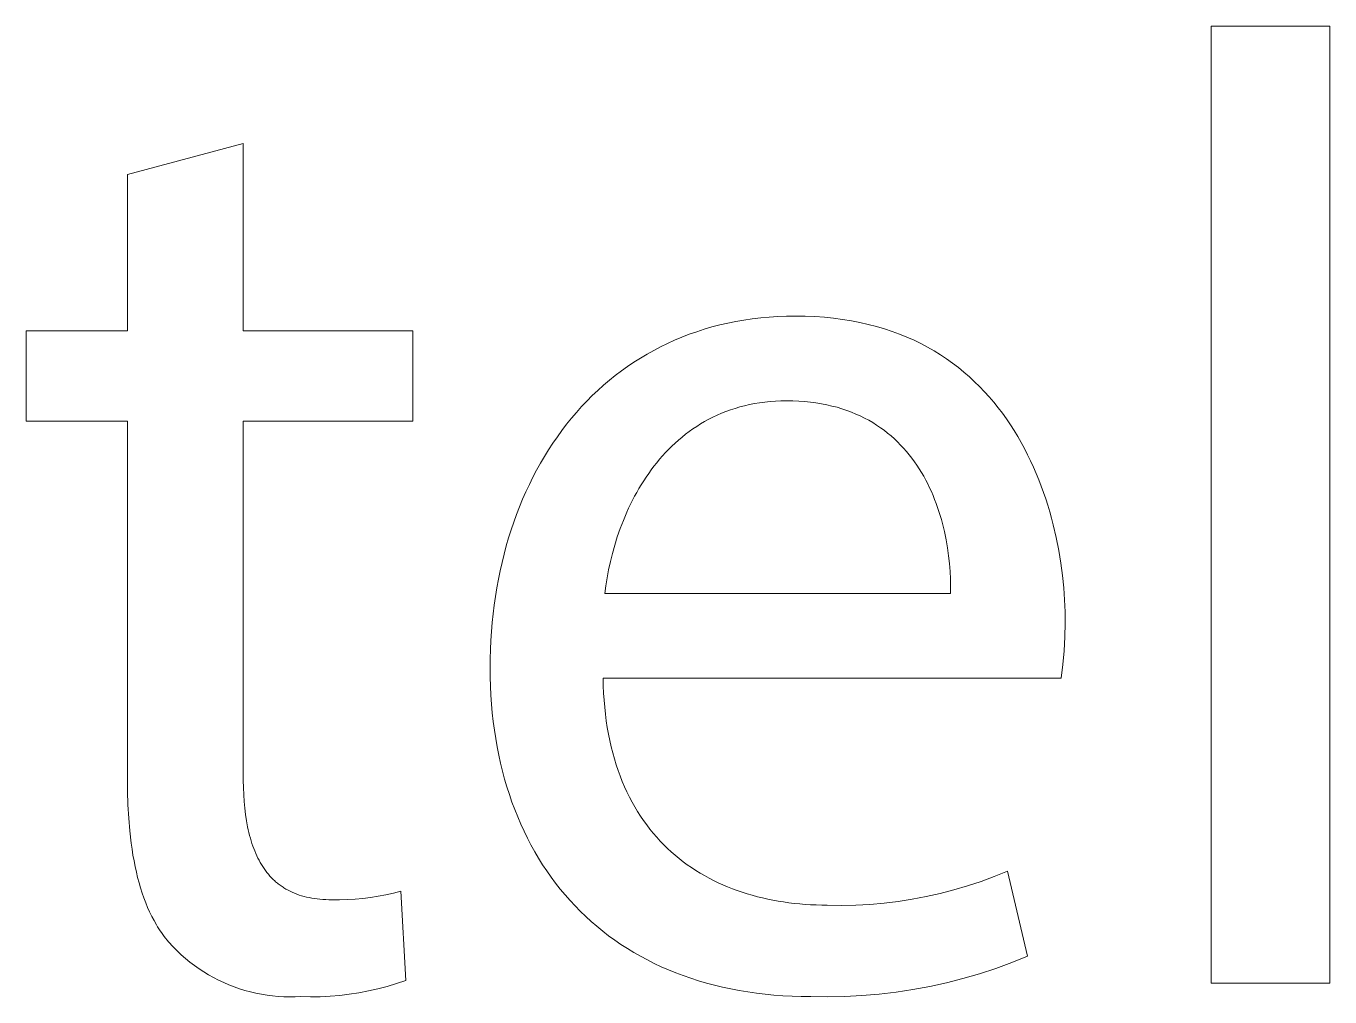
# Model space of a CAD drawing. Header units: millimetres. Extents: x 974 to 5700, y -47 to 3256.
# Drawn here: x 5147.01 to 5192.79, y 32.09 to 66.18 of the extents above; entities that cross this region are included whole.
import ezdxf

# ---------------------------------------------------------------- set-up
doc = ezdxf.new("R2010")
doc.units = ezdxf.units.MM
doc.header["$MEASUREMENT"] = 0
doc.layers.add('Domyślny', color=7, linetype='Continuous', true_color=0x000000)

msp = doc.modelspace()

# ---------------------------------------------------------------- linework, layer by layer
at = {"layer": 'Domyślny', "color": 18, "lineweight": 15, "true_color": 0x000000}
for p, q in [((5188.617, 66.177), (5192.788, 66.177)), ((5188.617, 32.573), (5188.617, 66.177)), ((5192.788, 66.177), (5192.788, 32.573)), ((5150.57, 60.968), (5154.63, 62.054)), ((5154.63, 62.054), (5154.63, 55.474)), ((5150.57, 55.474), (5150.57, 60.968)), ((5171.93, 55.805), (5172.217, 55.855)), ((5172.217, 55.855), (5172.508, 55.898)), ((5172.508, 55.898), (5172.803, 55.933)), ((5172.803, 55.933), (5173.102, 55.96)), ((5173.102, 55.96), (5173.405, 55.98)), ((5173.405, 55.98), (5173.712, 55.992)), ((5173.712, 55.992), (5174.023, 55.995)), ((5174.023, 55.995), (5174.37, 55.991)), ((5174.37, 55.991), (5174.71, 55.976)), ((5174.71, 55.976), (5175.041, 55.953)), ((5175.041, 55.953), (5175.364, 55.921)), ((5175.364, 55.921), (5175.68, 55.879)), ((5175.68, 55.879), (5175.988, 55.829)), ((5147.012, 52.311), (5147.012, 55.474)), ((5147.012, 55.474), (5150.57, 55.474)), ((5154.63, 55.474), (5160.596, 55.474)), ((5160.596, 55.474), (5160.596, 52.311)), ((5170.294, 55.355), (5170.556, 55.447)), ((5170.556, 55.447), (5170.822, 55.533)), ((5170.822, 55.533), (5171.093, 55.612)), ((5171.093, 55.612), (5171.368, 55.683)), ((5171.368, 55.683), (5171.647, 55.748)), ((5171.647, 55.748), (5171.93, 55.805)), ((5175.988, 55.829), (5176.288, 55.771)), ((5176.288, 55.771), (5176.581, 55.705)), ((5176.581, 55.705), (5176.867, 55.63)), ((5176.867, 55.63), (5177.145, 55.548)), ((5177.145, 55.548), (5177.416, 55.458)), ((5177.416, 55.458), (5177.68, 55.361)), ((5169.288, 54.917), (5169.533, 55.037)), ((5169.533, 55.037), (5169.782, 55.149)), ((5169.782, 55.149), (5170.036, 55.255)), ((5170.036, 55.255), (5170.294, 55.355)), ((5177.68, 55.361), (5177.936, 55.256)), ((5177.936, 55.256), (5178.186, 55.145)), ((5178.186, 55.145), (5178.429, 55.027)), ((5178.429, 55.027), (5178.664, 54.902)), ((5168.353, 54.377), (5168.58, 54.522)), ((5168.58, 54.522), (5168.812, 54.66)), ((5168.812, 54.66), (5169.048, 54.792)), ((5169.048, 54.792), (5169.288, 54.917)), ((5178.664, 54.902), (5178.893, 54.771)), ((5178.893, 54.771), (5179.116, 54.633)), ((5179.116, 54.633), (5179.332, 54.49)), ((5179.332, 54.49), (5179.541, 54.341)), ((5167.699, 53.908), (5167.912, 54.07)), ((5167.912, 54.07), (5168.13, 54.227)), ((5168.13, 54.227), (5168.353, 54.377)), ((5179.541, 54.341), (5179.743, 54.187)), ((5179.743, 54.187), (5179.94, 54.027)), ((5179.94, 54.027), (5180.13, 53.862)), ((5167.087, 53.387), (5167.286, 53.566)), ((5167.286, 53.566), (5167.49, 53.74)), ((5167.49, 53.74), (5167.699, 53.908)), ((5180.13, 53.862), (5180.314, 53.692)), ((5180.314, 53.692), (5180.491, 53.518)), ((5166.702, 53.011), (5166.892, 53.202)), ((5166.892, 53.202), (5167.087, 53.387)), ((5180.491, 53.518), (5180.663, 53.338)), ((5180.663, 53.338), (5180.829, 53.155)), ((5180.829, 53.155), (5180.989, 52.968)), ((5166.337, 52.615), (5166.517, 52.816)), ((5166.517, 52.816), (5166.702, 53.011)), ((5171.581, 52.644), (5171.425, 52.582)), ((5171.74, 52.702), (5171.581, 52.644)), ((5171.902, 52.756), (5171.74, 52.702)), ((5172.068, 52.804), (5171.902, 52.756)), ((5172.236, 52.849), (5172.068, 52.804)), ((5172.409, 52.888), (5172.236, 52.849)), ((5172.584, 52.923), (5172.409, 52.888)), ((5172.763, 52.952), (5172.584, 52.923)), ((5172.945, 52.976), (5172.763, 52.952)), ((5173.131, 52.996), (5172.945, 52.976)), ((5173.32, 53.009), (5173.131, 52.996)), ((5173.512, 53.018), (5173.32, 53.009)), ((5173.708, 53.021), (5173.512, 53.018)), ((5173.926, 53.018), (5173.708, 53.021)), ((5174.138, 53.009), (5173.926, 53.018)), ((5174.345, 52.994), (5174.138, 53.009)), ((5174.547, 52.974), (5174.345, 52.994)), ((5174.744, 52.948), (5174.547, 52.974)), ((5174.936, 52.917), (5174.744, 52.948)), ((5175.123, 52.88), (5174.936, 52.917)), ((5175.305, 52.838), (5175.123, 52.88)), ((5175.483, 52.792), (5175.305, 52.838)), ((5175.656, 52.74), (5175.483, 52.792)), ((5175.824, 52.684), (5175.656, 52.74)), ((5175.987, 52.623), (5175.824, 52.684)), ((5180.989, 52.968), (5181.142, 52.776)), ((5181.142, 52.776), (5181.291, 52.581)), ((5150.57, 52.311), (5147.012, 52.311)), ((5150.57, 39.814), (5150.57, 52.311)), ((5160.596, 52.311), (5154.63, 52.311)), ((5154.63, 52.311), (5154.63, 39.955)), ((5165.825, 51.982), (5165.991, 52.198)), ((5165.991, 52.198), (5166.161, 52.409)), ((5166.161, 52.409), (5166.337, 52.615)), ((5170.694, 52.21), (5170.558, 52.124)), ((5170.834, 52.292), (5170.694, 52.21)), ((5170.977, 52.37), (5170.834, 52.292)), ((5171.123, 52.445), (5170.977, 52.37)), ((5171.273, 52.516), (5171.123, 52.445)), ((5171.425, 52.582), (5171.273, 52.516)), ((5176.146, 52.557), (5175.987, 52.623)), ((5176.301, 52.487), (5176.146, 52.557)), ((5176.451, 52.413), (5176.301, 52.487)), ((5176.596, 52.335), (5176.451, 52.413)), ((5176.737, 52.253), (5176.596, 52.335)), ((5176.874, 52.167), (5176.737, 52.253)), ((5181.291, 52.581), (5181.433, 52.382)), ((5181.433, 52.382), (5181.57, 52.181)), ((5165.509, 51.535), (5165.664, 51.761)), ((5165.664, 51.761), (5165.825, 51.982)), ((5170.042, 51.745), (5169.921, 51.643)), ((5170.166, 51.845), (5170.042, 51.745)), ((5170.294, 51.941), (5170.166, 51.845)), ((5170.424, 52.034), (5170.294, 51.941)), ((5170.558, 52.124), (5170.424, 52.034)), ((5177.007, 52.077), (5176.874, 52.167)), ((5177.136, 51.984), (5177.007, 52.077)), ((5177.26, 51.887), (5177.136, 51.984)), ((5177.38, 51.786), (5177.26, 51.887)), ((5177.497, 51.683), (5177.38, 51.786)), ((5181.57, 52.181), (5181.702, 51.976)), ((5181.702, 51.976), (5181.828, 51.768)), ((5181.828, 51.768), (5181.949, 51.557)), ((5165.212, 51.069), (5165.358, 51.304)), ((5165.358, 51.304), (5165.509, 51.535)), ((5169.575, 51.317), (5169.466, 51.203)), ((5169.687, 51.429), (5169.575, 51.317)), ((5169.803, 51.537), (5169.687, 51.429)), ((5169.921, 51.643), (5169.803, 51.537)), ((5177.609, 51.576), (5177.497, 51.683)), ((5177.717, 51.467), (5177.609, 51.576)), ((5177.822, 51.355), (5177.717, 51.467)), ((5177.923, 51.24), (5177.822, 51.355)), ((5181.949, 51.557), (5182.064, 51.344)), ((5182.064, 51.344), (5182.175, 51.129)), ((5164.936, 50.586), (5165.072, 50.83)), ((5165.072, 50.83), (5165.212, 51.069)), ((5169.155, 50.846), (5169.057, 50.723)), ((5169.256, 50.968), (5169.155, 50.846)), ((5169.359, 51.087), (5169.256, 50.968)), ((5169.466, 51.203), (5169.359, 51.087)), ((5178.02, 51.122), (5177.923, 51.24)), ((5178.113, 51.002), (5178.02, 51.122)), ((5178.203, 50.879), (5178.113, 51.002)), ((5178.289, 50.755), (5178.203, 50.879)), ((5182.175, 51.129), (5182.28, 50.912)), ((5182.28, 50.912), (5182.381, 50.693)), ((5164.806, 50.337), (5164.936, 50.586)), ((5168.871, 50.469), (5168.781, 50.34)), ((5168.963, 50.597), (5168.871, 50.469)), ((5169.057, 50.723), (5168.963, 50.597)), ((5178.371, 50.628), (5178.289, 50.755)), ((5178.45, 50.5), (5178.371, 50.628)), ((5178.526, 50.369), (5178.45, 50.5)), ((5178.598, 50.237), (5178.526, 50.369)), ((5182.381, 50.693), (5182.476, 50.472)), ((5182.476, 50.472), (5182.566, 50.25)), ((5164.561, 49.828), (5164.681, 50.085)), ((5164.681, 50.085), (5164.806, 50.337)), ((5168.53, 49.94), (5168.452, 49.804)), ((5168.611, 50.075), (5168.53, 49.94)), ((5168.695, 50.208), (5168.611, 50.075)), ((5168.781, 50.34), (5168.695, 50.208)), ((5178.667, 50.104), (5178.598, 50.237)), ((5178.733, 49.969), (5178.667, 50.104)), ((5178.795, 49.832), (5178.733, 49.969)), ((5182.566, 50.25), (5182.652, 50.026)), ((5182.652, 50.026), (5182.733, 49.802)), ((5164.337, 49.303), (5164.446, 49.567)), ((5164.446, 49.567), (5164.561, 49.828)), ((5168.304, 49.528), (5168.234, 49.388)), ((5168.377, 49.667), (5168.304, 49.528)), ((5168.452, 49.804), (5168.377, 49.667)), ((5178.855, 49.695), (5178.795, 49.832)), ((5178.911, 49.556), (5178.855, 49.695)), ((5178.964, 49.417), (5178.911, 49.556)), ((5182.733, 49.802), (5182.81, 49.577)), ((5182.81, 49.577), (5182.882, 49.351)), ((5164.134, 48.762), (5164.233, 49.034)), ((5164.233, 49.034), (5164.337, 49.303)), ((5168.102, 49.106), (5167.981, 48.82)), ((5168.167, 49.247), (5168.102, 49.106)), ((5168.234, 49.388), (5168.167, 49.247)), ((5179.014, 49.276), (5178.964, 49.417)), ((5179.061, 49.136), (5179.014, 49.276)), ((5179.106, 48.994), (5179.061, 49.136)), ((5179.147, 48.852), (5179.106, 48.994)), ((5182.882, 49.351), (5182.949, 49.124)), ((5182.949, 49.124), (5183.013, 48.898)), ((5164.041, 48.485), (5164.134, 48.762)), ((5167.87, 48.532), (5167.769, 48.243)), ((5167.981, 48.82), (5167.87, 48.532)), ((5179.186, 48.71), (5179.147, 48.852)), ((5179.222, 48.568), (5179.186, 48.71)), ((5179.255, 48.426), (5179.222, 48.568)), ((5183.013, 48.898), (5183.072, 48.671)), ((5183.072, 48.671), (5183.177, 48.219)), ((5163.87, 47.923), (5163.953, 48.206)), ((5163.953, 48.206), (5164.041, 48.485)), ((5167.769, 48.243), (5167.678, 47.953)), ((5179.314, 48.142), (5179.255, 48.426)), ((5179.363, 47.859), (5179.314, 48.142)), ((5183.177, 48.219), (5183.266, 47.769)), ((5163.722, 47.346), (5163.793, 47.636)), ((5163.793, 47.636), (5163.87, 47.923)), ((5167.597, 47.663), (5167.525, 47.375)), ((5167.678, 47.953), (5167.597, 47.663)), ((5179.402, 47.579), (5179.363, 47.859)), ((5183.266, 47.769), (5183.34, 47.324)), ((5163.656, 47.053), (5163.722, 47.346)), ((5167.525, 47.375), (5167.463, 47.089)), ((5179.432, 47.303), (5179.402, 47.579)), ((5179.453, 47.031), (5179.432, 47.303)), ((5183.34, 47.324), (5183.399, 46.884)), ((5163.541, 46.457), (5163.595, 46.756)), ((5163.595, 46.756), (5163.656, 47.053)), ((5167.411, 46.806), (5167.368, 46.527)), ((5167.463, 47.089), (5167.411, 46.806)), ((5179.466, 46.764), (5179.453, 47.031)), ((5179.471, 46.505), (5179.466, 46.764)), ((5183.399, 46.884), (5183.443, 46.451)), ((5163.491, 46.155), (5163.541, 46.457)), ((5167.368, 46.527), (5167.334, 46.253)), ((5167.334, 46.253), (5179.469, 46.253)), ((5179.469, 46.253), (5179.471, 46.505)), ((5183.443, 46.451), (5183.474, 46.027)), ((5163.41, 45.541), (5163.448, 45.849)), ((5163.448, 45.849), (5163.491, 46.155)), ((5183.474, 46.027), (5183.493, 45.614)), ((5163.378, 45.231), (5163.41, 45.541)), ((5183.493, 45.614), (5183.498, 45.214)), ((5163.331, 44.601), (5163.352, 44.917)), ((5163.352, 44.917), (5163.378, 45.231)), ((5183.498, 45.214), (5183.486, 44.728)), ((5163.316, 44.283), (5163.331, 44.601)), ((5183.486, 44.728), (5183.458, 44.244)), ((5163.305, 43.64), (5163.307, 43.963)), ((5163.307, 43.963), (5163.316, 44.283)), ((5183.458, 44.244), (5183.415, 43.76)), ((5163.308, 43.318), (5163.305, 43.64)), ((5183.415, 43.76), (5183.357, 43.278)), ((5163.317, 43), (5163.308, 43.318)), ((5167.271, 43.278), (5167.277, 43.016)), ((5183.357, 43.278), (5167.271, 43.278)), ((5163.332, 42.685), (5163.317, 43)), ((5163.353, 42.374), (5163.332, 42.685)), ((5167.277, 43.016), (5167.289, 42.759)), ((5167.289, 42.759), (5167.305, 42.507)), ((5163.381, 42.066), (5163.353, 42.374)), ((5167.305, 42.507), (5167.326, 42.26)), ((5167.326, 42.26), (5167.353, 42.017)), ((5163.414, 41.762), (5163.381, 42.066)), ((5163.454, 41.462), (5163.414, 41.762)), ((5167.353, 42.017), (5167.384, 41.779)), ((5167.384, 41.779), (5167.419, 41.546)), ((5163.499, 41.165), (5163.454, 41.462)), ((5167.419, 41.546), (5167.46, 41.318)), ((5167.46, 41.318), (5167.505, 41.094)), ((5163.55, 40.872), (5163.499, 41.165)), ((5163.607, 40.582), (5163.55, 40.872)), ((5167.505, 41.094), (5167.555, 40.875)), ((5167.555, 40.875), (5167.609, 40.66)), ((5163.67, 40.297), (5163.607, 40.582)), ((5163.739, 40.015), (5163.67, 40.297)), ((5167.609, 40.66), (5167.668, 40.45)), ((5167.668, 40.45), (5167.731, 40.245)), ((5154.63, 39.955), (5154.633, 39.693)), ((5163.813, 39.738), (5163.739, 40.015)), ((5167.731, 40.245), (5167.798, 40.044)), ((5167.798, 40.044), (5167.869, 39.848)), ((5167.869, 39.848), (5167.945, 39.656)), ((5150.575, 39.317), (5150.57, 39.814)), ((5154.633, 39.693), (5154.64, 39.438)), ((5154.64, 39.438), (5154.652, 39.191)), ((5163.894, 39.464), (5163.813, 39.738)), ((5163.98, 39.194), (5163.894, 39.464)), ((5167.945, 39.656), (5168.025, 39.469)), ((5168.025, 39.469), (5168.109, 39.286)), ((5150.59, 38.835), (5150.575, 39.317)), ((5154.652, 39.191), (5154.669, 38.95)), ((5154.669, 38.95), (5154.692, 38.718)), ((5164.071, 38.929), (5163.98, 39.194)), ((5164.169, 38.667), (5164.071, 38.929)), ((5168.109, 39.286), (5168.196, 39.108)), ((5168.196, 39.108), (5168.288, 38.934)), ((5168.288, 38.934), (5168.383, 38.764)), ((5150.617, 38.369), (5150.59, 38.835)), ((5154.692, 38.718), (5154.72, 38.492)), ((5154.72, 38.492), (5154.753, 38.274)), ((5164.272, 38.41), (5164.169, 38.667)), ((5168.383, 38.764), (5168.482, 38.599)), ((5168.482, 38.599), (5168.585, 38.438)), ((5150.654, 37.919), (5150.617, 38.369)), ((5154.753, 38.274), (5154.792, 38.064)), ((5154.792, 38.064), (5154.814, 37.962)), ((5164.38, 38.158), (5164.272, 38.41)), ((5164.494, 37.909), (5164.38, 38.158)), ((5168.585, 38.438), (5168.692, 38.282)), ((5168.692, 38.282), (5168.802, 38.129)), ((5168.802, 38.129), (5168.915, 37.982)), ((5150.704, 37.485), (5150.654, 37.919)), ((5154.814, 37.962), (5154.837, 37.861)), ((5154.837, 37.861), (5154.861, 37.763)), ((5154.861, 37.763), (5154.887, 37.667)), ((5154.887, 37.667), (5154.915, 37.572)), ((5154.915, 37.572), (5154.944, 37.48)), ((5164.614, 37.665), (5164.494, 37.909)), ((5164.739, 37.426), (5164.614, 37.665)), ((5168.915, 37.982), (5169.032, 37.838)), ((5169.032, 37.838), (5169.152, 37.698)), ((5169.152, 37.698), (5169.276, 37.563)), ((5169.276, 37.563), (5169.403, 37.432)), ((5150.734, 37.274), (5150.704, 37.485)), ((5150.766, 37.067), (5150.734, 37.274)), ((5154.944, 37.48), (5154.974, 37.389)), ((5154.974, 37.389), (5155.006, 37.301)), ((5155.006, 37.301), (5155.04, 37.214)), ((5155.04, 37.214), (5155.075, 37.13)), ((5155.075, 37.13), (5155.112, 37.047)), ((5164.87, 37.19), (5164.739, 37.426)), ((5165.006, 36.96), (5164.87, 37.19)), ((5169.403, 37.432), (5169.532, 37.305)), ((5169.532, 37.305), (5169.665, 37.183)), ((5169.665, 37.183), (5169.801, 37.064)), ((5150.802, 36.864), (5150.766, 37.067)), ((5150.841, 36.666), (5150.802, 36.864)), ((5150.884, 36.472), (5150.841, 36.666)), ((5155.112, 37.047), (5155.151, 36.967)), ((5155.151, 36.967), (5155.191, 36.889)), ((5155.191, 36.889), (5155.233, 36.812)), ((5155.233, 36.812), (5155.276, 36.738)), ((5155.276, 36.738), (5155.321, 36.666)), ((5155.321, 36.666), (5155.368, 36.595)), ((5165.148, 36.734), (5165.006, 36.96)), ((5165.295, 36.513), (5165.148, 36.734)), ((5169.801, 37.064), (5169.94, 36.95)), ((5169.94, 36.95), (5170.082, 36.839)), ((5170.082, 36.839), (5170.227, 36.733)), ((5170.227, 36.733), (5170.374, 36.631)), ((5170.374, 36.631), (5170.524, 36.532)), ((5150.93, 36.282), (5150.884, 36.472)), ((5150.979, 36.096), (5150.93, 36.282)), ((5155.368, 36.595), (5155.416, 36.527)), ((5155.416, 36.527), (5155.466, 36.461)), ((5155.466, 36.461), (5155.518, 36.398)), ((5155.518, 36.398), (5155.572, 36.336)), ((5155.572, 36.336), (5155.628, 36.276)), ((5155.628, 36.276), (5155.685, 36.219)), ((5155.685, 36.219), (5155.744, 36.163)), ((5155.744, 36.163), (5155.774, 36.136)), ((5165.447, 36.296), (5165.295, 36.513)), ((5165.604, 36.084), (5165.447, 36.296)), ((5170.524, 36.532), (5170.676, 36.438)), ((5170.676, 36.438), (5170.832, 36.348)), ((5170.832, 36.348), (5170.989, 36.261)), ((5170.989, 36.261), (5171.149, 36.179)), ((5171.149, 36.179), (5171.312, 36.1)), ((5180.538, 36.147), (5181.006, 36.32)), ((5181.006, 36.32), (5181.468, 36.51)), ((5181.468, 36.51), (5182.176, 33.519)), ((5151.032, 35.915), (5150.979, 36.096)), ((5151.088, 35.738), (5151.032, 35.915)), ((5151.148, 35.566), (5151.088, 35.738)), ((5155.774, 36.136), (5155.805, 36.11)), ((5155.805, 36.11), (5155.836, 36.084)), ((5155.836, 36.084), (5155.868, 36.059)), ((5155.868, 36.059), (5155.9, 36.034)), ((5155.9, 36.034), (5155.932, 36.01)), ((5155.932, 36.01), (5155.965, 35.986)), ((5155.965, 35.986), (5155.999, 35.963)), ((5155.999, 35.963), (5156.033, 35.941)), ((5156.033, 35.941), (5156.067, 35.919)), ((5156.067, 35.919), (5156.102, 35.897)), ((5156.102, 35.897), (5156.137, 35.877)), ((5156.137, 35.877), (5156.21, 35.836)), ((5156.21, 35.836), (5156.284, 35.798)), ((5156.284, 35.798), (5156.36, 35.763)), ((5156.36, 35.763), (5156.438, 35.729)), ((5156.438, 35.729), (5156.518, 35.698)), ((5159.641, 35.674), (5159.907, 35.733)), ((5159.907, 35.733), (5160.171, 35.8)), ((5160.171, 35.8), (5160.344, 32.668)), ((5165.767, 35.877), (5165.604, 36.084)), ((5165.935, 35.675), (5165.767, 35.877)), ((5171.312, 36.1), (5171.476, 36.026)), ((5171.476, 36.026), (5171.643, 35.955)), ((5171.643, 35.955), (5171.812, 35.888)), ((5171.812, 35.888), (5171.983, 35.825)), ((5171.983, 35.825), (5172.156, 35.766)), ((5172.156, 35.766), (5172.331, 35.71)), ((5172.331, 35.71), (5172.508, 35.658)), ((5178.615, 35.612), (5179.102, 35.721)), ((5179.102, 35.721), (5179.586, 35.847)), ((5179.586, 35.847), (5180.064, 35.989)), ((5180.064, 35.989), (5180.538, 36.147)), ((5151.212, 35.397), (5151.148, 35.566)), ((5151.28, 35.234), (5151.212, 35.397)), ((5156.518, 35.698), (5156.6, 35.669)), ((5156.6, 35.669), (5156.684, 35.642)), ((5156.684, 35.642), (5156.77, 35.618)), ((5156.77, 35.618), (5156.858, 35.596)), ((5156.858, 35.596), (5156.949, 35.576)), ((5156.949, 35.576), (5157.041, 35.559)), ((5157.041, 35.559), (5157.135, 35.543)), ((5157.135, 35.543), (5157.232, 35.53)), ((5157.232, 35.53), (5157.331, 35.52)), ((5157.331, 35.52), (5157.431, 35.512)), ((5157.431, 35.512), (5157.534, 35.506)), ((5157.534, 35.506), (5157.64, 35.502)), ((5157.64, 35.502), (5157.747, 35.501)), ((5157.747, 35.501), (5158.019, 35.5)), ((5158.019, 35.5), (5158.291, 35.507)), ((5158.291, 35.507), (5158.563, 35.524)), ((5158.563, 35.524), (5158.834, 35.548)), ((5158.834, 35.548), (5159.104, 35.582)), ((5159.104, 35.582), (5159.373, 35.624)), ((5159.373, 35.624), (5159.641, 35.674)), ((5166.109, 35.478), (5165.935, 35.675)), ((5166.287, 35.286), (5166.109, 35.478)), ((5166.471, 35.099), (5166.287, 35.286)), ((5172.508, 35.658), (5172.686, 35.61)), ((5172.686, 35.61), (5172.867, 35.566)), ((5172.867, 35.566), (5173.049, 35.525)), ((5173.049, 35.525), (5173.232, 35.488)), ((5173.232, 35.488), (5173.417, 35.455)), ((5173.417, 35.455), (5173.604, 35.425)), ((5173.604, 35.425), (5173.792, 35.398)), ((5173.792, 35.398), (5173.981, 35.376)), ((5173.981, 35.376), (5174.172, 35.357)), ((5174.172, 35.357), (5174.363, 35.341)), ((5174.363, 35.341), (5174.556, 35.329)), ((5174.556, 35.329), (5174.75, 35.32)), ((5174.75, 35.32), (5174.945, 35.315)), ((5174.945, 35.315), (5175.141, 35.314)), ((5175.141, 35.314), (5175.64, 35.306)), ((5175.64, 35.306), (5176.139, 35.315)), ((5176.139, 35.315), (5176.638, 35.341)), ((5176.638, 35.341), (5177.135, 35.384)), ((5177.135, 35.384), (5177.631, 35.443)), ((5177.631, 35.443), (5178.125, 35.519)), ((5178.125, 35.519), (5178.615, 35.612)), ((5151.351, 35.074), (5151.28, 35.234)), ((5151.426, 34.92), (5151.351, 35.074)), ((5151.505, 34.77), (5151.426, 34.92)), ((5166.66, 34.917), (5166.471, 35.099)), ((5166.854, 34.74), (5166.66, 34.917)), ((5151.589, 34.624), (5151.505, 34.77)), ((5151.632, 34.553), (5151.589, 34.624)), ((5151.676, 34.483), (5151.632, 34.553)), ((5151.721, 34.414), (5151.676, 34.483)), ((5151.767, 34.347), (5151.721, 34.414)), ((5151.814, 34.28), (5151.767, 34.347)), ((5167.053, 34.569), (5166.854, 34.74)), ((5167.257, 34.402), (5167.053, 34.569)), ((5167.466, 34.241), (5167.257, 34.402)), ((5151.863, 34.215), (5151.814, 34.28)), ((5151.912, 34.151), (5151.863, 34.215)), ((5151.962, 34.088), (5151.912, 34.151)), ((5152.014, 34.026), (5151.962, 34.088)), ((5152.067, 33.966), (5152.014, 34.026)), ((5152.12, 33.906), (5152.067, 33.966)), ((5152.175, 33.848), (5152.12, 33.906)), ((5167.68, 34.086), (5167.466, 34.241)), ((5167.899, 33.935), (5167.68, 34.086)), ((5168.123, 33.791), (5167.899, 33.935)), ((5152.315, 33.707), (5152.175, 33.848)), ((5152.46, 33.572), (5152.315, 33.707)), ((5152.61, 33.441), (5152.46, 33.572)), ((5152.764, 33.316), (5152.61, 33.441)), ((5168.352, 33.652), (5168.123, 33.791)), ((5168.585, 33.518), (5168.352, 33.652)), ((5168.824, 33.39), (5168.585, 33.518)), ((5182.176, 33.519), (5181.619, 33.296)), ((5152.922, 33.196), (5152.764, 33.316)), ((5153.085, 33.081), (5152.922, 33.196)), ((5153.251, 32.972), (5153.085, 33.081)), ((5153.421, 32.869), (5153.251, 32.972)), ((5169.067, 33.268), (5168.824, 33.39)), ((5169.315, 33.151), (5169.067, 33.268)), ((5169.568, 33.041), (5169.315, 33.151)), ((5169.825, 32.936), (5169.568, 33.041)), ((5181.054, 33.092), (5180.483, 32.906)), ((5181.619, 33.296), (5181.054, 33.092)), ((5153.595, 32.772), (5153.421, 32.869)), ((5153.771, 32.681), (5153.595, 32.772)), ((5153.951, 32.597), (5153.771, 32.681)), ((5154.134, 32.518), (5153.951, 32.597)), ((5154.319, 32.446), (5154.134, 32.518)), ((5160.021, 32.559), (5159.695, 32.461)), ((5160.344, 32.668), (5160.021, 32.559)), ((5170.087, 32.837), (5169.825, 32.936)), ((5170.354, 32.744), (5170.087, 32.837)), ((5170.625, 32.657), (5170.354, 32.744)), ((5170.901, 32.577), (5170.625, 32.657)), ((5171.182, 32.502), (5170.901, 32.577)), ((5171.467, 32.434), (5171.182, 32.502)), ((5179.324, 32.59), (5178.738, 32.461)), ((5179.906, 32.739), (5179.324, 32.59)), ((5180.483, 32.906), (5179.906, 32.739)), ((5192.788, 32.573), (5188.617, 32.573)), ((5154.506, 32.38), (5154.319, 32.446)), ((5154.696, 32.321), (5154.506, 32.38)), ((5154.888, 32.269), (5154.696, 32.321)), ((5155.081, 32.223), (5154.888, 32.269)), ((5155.276, 32.184), (5155.081, 32.223)), ((5155.472, 32.151), (5155.276, 32.184)), ((5155.669, 32.126), (5155.472, 32.151)), ((5155.867, 32.107), (5155.669, 32.126)), ((5156.065, 32.095), (5155.867, 32.107)), ((5156.264, 32.09), (5156.065, 32.095)), ((5156.462, 32.092), (5156.264, 32.09)), ((5156.661, 32.101), (5156.462, 32.092)), ((5157.002, 32.094), (5156.661, 32.101)), ((5157.342, 32.099), (5157.002, 32.094)), ((5157.683, 32.116), (5157.342, 32.099)), ((5158.022, 32.144), (5157.683, 32.116)), ((5158.361, 32.184), (5158.022, 32.144)), ((5158.698, 32.236), (5158.361, 32.184)), ((5159.032, 32.299), (5158.698, 32.236)), ((5159.365, 32.374), (5159.032, 32.299)), ((5159.695, 32.461), (5159.365, 32.374)), ((5171.756, 32.372), (5171.467, 32.434)), ((5172.05, 32.316), (5171.756, 32.372)), ((5172.349, 32.266), (5172.05, 32.316)), ((5172.651, 32.223), (5172.349, 32.266)), ((5172.959, 32.187), (5172.651, 32.223)), ((5173.27, 32.157), (5172.959, 32.187)), ((5173.586, 32.133), (5173.27, 32.157)), ((5173.906, 32.116), (5173.586, 32.133)), ((5174.23, 32.106), (5173.906, 32.116)), ((5174.558, 32.103), (5174.23, 32.106)), ((5175.159, 32.095), (5174.558, 32.103)), ((5175.759, 32.107), (5175.159, 32.095)), ((5176.359, 32.139), (5175.759, 32.107)), ((5176.957, 32.19), (5176.359, 32.139)), ((5177.554, 32.261), (5176.957, 32.19)), ((5178.147, 32.352), (5177.554, 32.261)), ((5178.738, 32.461), (5178.147, 32.352))]:
    msp.add_line(p, q, dxfattribs=at)

doc.saveas('drawing.dxf')
